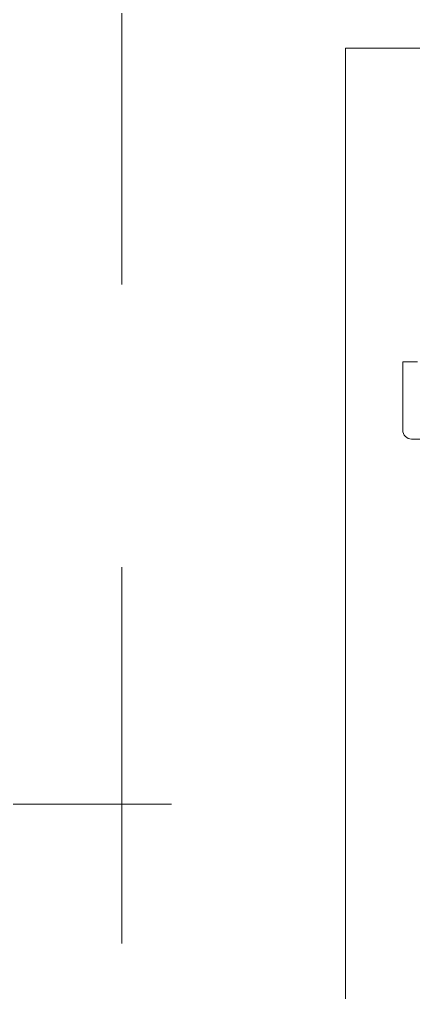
# Model space of a CAD drawing. Header units: millimetres. Extents: x 48966 to 155647, y -43515 to 30475.
# Drawn here: x 77586 to 78915, y -14118 to -10836 of the extents above; entities that cross this region are included whole.
import ezdxf

# ---------------------------------------------------------------- set-up
doc = ezdxf.new("R2010")
doc.units = ezdxf.units.MM
doc.linetypes.add('Осевые', pattern=[6350, 1270, -952.5, 3175, -952.5])
doc.layers.add('Оси-2', color=7, linetype='Осевые', lineweight=9)
doc.layers.add('Парковка', color=7, linetype='Continuous', lineweight=9)

# ---------------------------------------------------------------- blocks, each defined once
blk = doc.blocks.new('Парковка_одиночная - Средний класс 5300х2500мм-8483981-План -1-го этажа на отм_ -10_350')
at = {"layer": 'Парковка'}
for p, q in [((0, 0), (0, -5300)), ((0, 0), (2500, 0)), ((193.3, -1058.6), (243.3, -1058.6)), ((193.3, -1288.6), (193.3, -1058.6)), ((360.2, -1318.6), (223.3, -1318.6))]:
    blk.add_line(p, q, dxfattribs=at)
blk.add_arc((223.3, -1288.6), 30, 180, 270, dxfattribs=at)

msp = doc.modelspace()

# ---------------------------------------------------------------- linework, layer by layer
at = {"layer": 'Оси-2'}
for p, q in [((77931.6, 25417.1), (77931.6, -41737.8)), ((150171.6, -13482.9), (50565.6, -13482.9))]:
    msp.add_line(p, q, dxfattribs=at)

# ---------------------------------------------------------------- block references
at = {"layer": 'Парковка'}
msp.add_blockref('Парковка_одиночная - Средний класс 5300х2500мм-8483981-План -1-го этажа на отм_ -10_350', (78685.7, -10932.9), dxfattribs=at)

doc.saveas('drawing.dxf')
